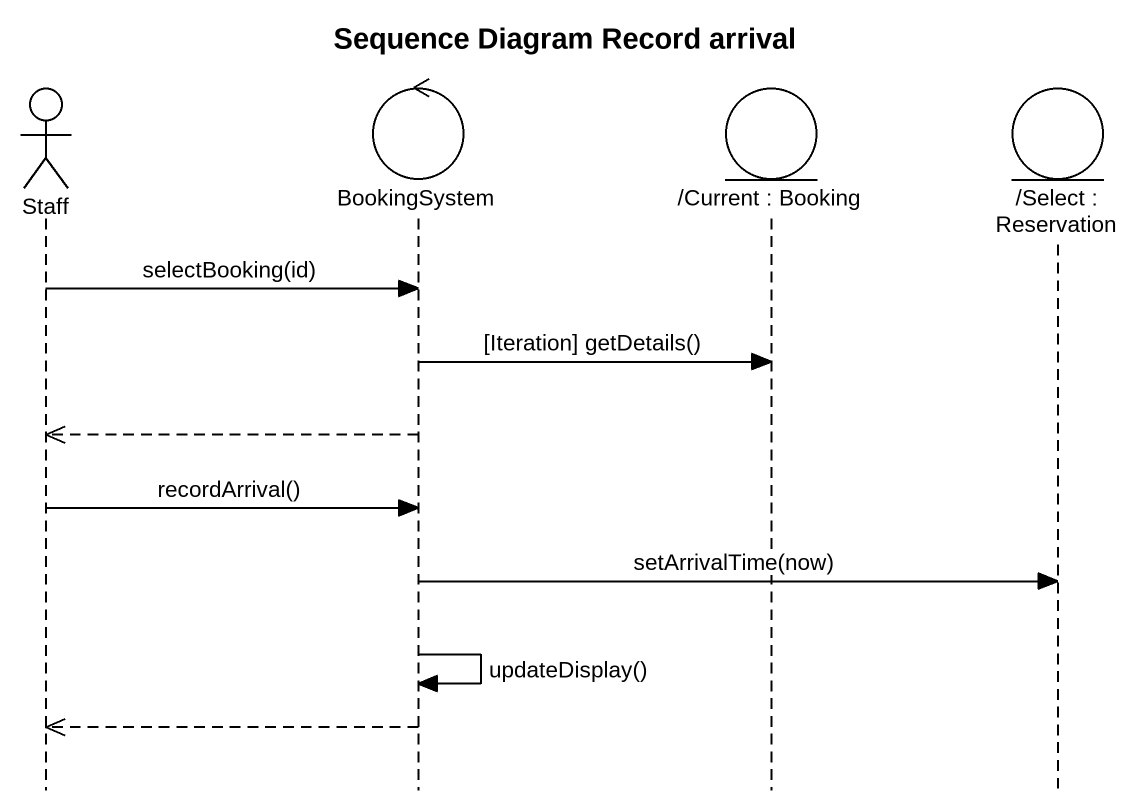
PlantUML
@startuml
title Sequence Diagram Record arrival
hide footbox
actor Staff
control BookingSystem
entity "/Current : Booking" as Current_Booking
entity "/Select : Reservation" as Select_Reservation

Staff -> BookingSystem : selectBooking(id)
BookingSystem -> Current_Booking : [Iteration] getDetails()
BookingSystem -->> Staff
Staff -> BookingSystem : recordArrival()
BookingSystem -> Select_Reservation : setArrivalTime(now)
BookingSystem -> BookingSystem : updateDisplay()
BookingSystem -->> Staff
@enduml
